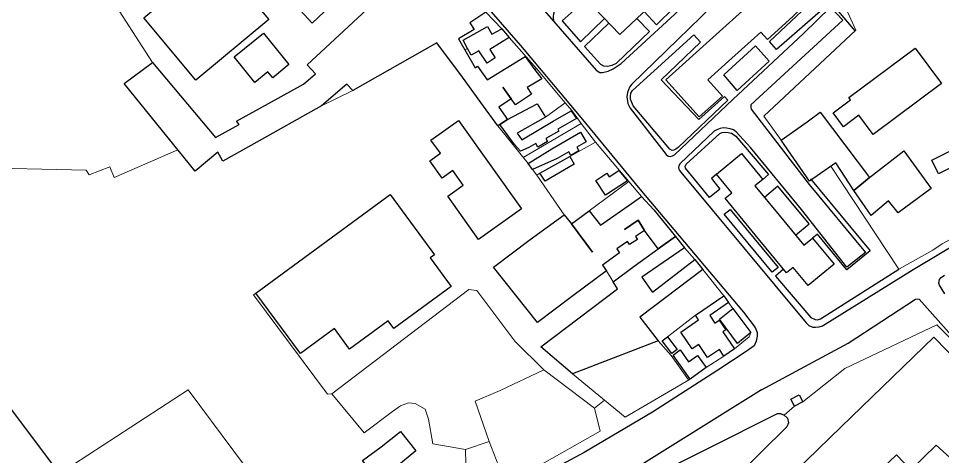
# Model space of a CAD drawing. Header units: metres. Extents: x -1319 to 2200, y -1209 to 1268.
# Drawn here: x 465.9 to 777.9, y -281.3 to -133.4 of the extents above; entities that cross this region are included whole.
import ezdxf

# ---------------------------------------------------------------- set-up
doc = ezdxf.new("R2010")
doc.units = ezdxf.units.M
for name, color, linetype, lineweight, true_color in [('CLADIRI_CONTUR', 7, 'Continuous', 25, 0x4b5962), ('PARCELE_CONTUR', 7, 'Continuous', 13, 0xb58c63), ('PAVAJ', 7, 'Continuous', 25, 0xd1d6d2), ('STRAZI', 7, 'Continuous', 25, 0xc4cccb)]:
    doc.layers.add(name, color=color, linetype=linetype, lineweight=lineweight, true_color=true_color)

msp = doc.modelspace()

# ---------------------------------------------------------------- linework, layer by layer
at = {"layer": 'CLADIRI_CONTUR'}
for points in [[(682.15, -112.8), (674.39, -104.61), (665.59, -95.32), (663.01, -97.76), (655.54, -89.87), (650.96, -85.03), (642.89, -92.68), (636.4, -85.84), (651.97, -71.08), (663.04, -82.77), (668.28, -88.3), (670.47, -86.22), (681.51, -97.87), (696.02, -113.19), (684.16, -124.43), (668.92, -138.86), (657.63, -126.94), (664.85, -120.1), (669.38, -124.89), (677.4, -117.29), (682.15, -112.8)], [(706.74, -146.86), (698.68, -154.12), (703.62, -159.6), (695.79, -166.65), (684.48, -154.11), (700.37, -139.8), (712.6, -128.77), (713.38, -129.63), (719.52, -124.09), (725.1, -119.06), (723.3, -117.06), (734.86, -105.9), (741.82, -113.62), (732.06, -122.42), (734.74, -125.38), (727.34, -132.77), (718.78, -140.49), (716.55, -138.02), (706.74, -146.86)], [(535.43, -110.42), (543.02, -119.52), (539.02, -122.86), (542.7, -127.26), (544.06, -126.12), (550.41, -133.72), (525.81, -154.26), (508.19, -133.16), (535.43, -110.42)], [(565.08, -134.95), (559.72, -129.2), (567.85, -121.62), (573.21, -127.37), (565.08, -134.95)], [(625.09, -143.87), (626.81, -146.72), (624.13, -148.45), (621.39, -144.31), (618.8, -145.74), (617.5, -143.5), (616.08, -140.72), (624.32, -136.14), (625.71, -138.7), (629.12, -136.91), (631.64, -139.84), (625.09, -143.87)], [(557.23, -148.99), (551.76, -153.43), (550.14, -151.43), (545.73, -155.01), (538.75, -146.41), (548.63, -138.39), (557.23, -148.99)], [(744.42, -169.96), (740.94, -165.26), (746.86, -160.86), (746.24, -160.03), (768.67, -143.38), (777.6, -155.41), (754.5, -172.56), (749.68, -166.06), (744.42, -169.96)], [(643.83, -166.7), (634.25, -172.15), (635.83, -174.39), (636.47, -173.98), (646.43, -168.03), (652.51, -164.63), (654.34, -167.19), (647.97, -170.78), (648.34, -171.48), (643.94, -173.93), (644.56, -174.99), (641.3, -176.86), (640.61, -175.56), (638.25, -176.95), (635.37, -178.2), (633.43, -175.93), (628.48, -169.15), (630.97, -167.5), (641.08, -162.23), (643.83, -166.7)], [(733.01, -188.3), (723.38, -174.48), (732.23, -168.32), (736.59, -165.04), (753.27, -187.11), (747.97, -191.5), (741.86, -182.14), (741.86, -182.14), (733.01, -188.3)], [(608.96, -187.29), (604.76, -181.42), (608.35, -178.86), (605.18, -174.43), (614.45, -167.8), (635.76, -197.62), (621.27, -207.98), (610.86, -193.41), (616.08, -189.68), (612.54, -184.73), (608.96, -187.29)], [(645.96, -177.45), (655.7, -171.84), (657.53, -175.03), (654.38, -176.85), (655.1, -178.11), (652.41, -179.66), (651.68, -178.4), (647.79, -180.64), (647.79, -180.64), (639.47, -184.33), (638.01, -182.39), (645.96, -177.45)], [(785.2, -181.57), (776.57, -185.85), (774.28, -181.23), (782.91, -176.95), (785.2, -181.57)], [(653.54, -182.54), (643.72, -188.36), (641.96, -185.61), (652.04, -179.97), (653.54, -182.54)], [(717.21, -187.73), (714.58, -189.9), (722.7, -199.76), (731.12, -209.98), (734.06, -207.56), (741.33, -216.38), (732.58, -223.59), (727.51, -217.43), (725.28, -219.27), (714.66, -206.39), (704.51, -194.08), (706.72, -192.26), (701.55, -186), (710.03, -179.01), (717.21, -187.73)], [(759.69, -195.01), (753.77, -199.9), (747.97, -191.5), (753.27, -187.11), (764.81, -178.09), (774.12, -190.85), (762.9, -198.98), (759.69, -195.01)], [(665.35, -186.86), (668.59, -184.7), (671.49, -188.2), (664.09, -193.07), (660.82, -188.11), (664.55, -185.65), (665.35, -186.86)], [(590.7, -235.45), (577.71, -244.97), (572.64, -238.06), (561.08, -246.54), (546.1, -226.12), (591.44, -192.86), (606.36, -213.19), (604.95, -214.22), (612.02, -223.85), (592.63, -238.08), (590.7, -235.45)], [(650.2, -199.64), (652.59, -202.74), (658.56, -198.34), (662.4, -203.21), (676.25, -193.54), (680.39, -198.01), (687.79, -207.03), (681.92, -211.16), (677.29, -204.92), (674.27, -207.04), (674.89, -207.96), (672.2, -209.75), (671.52, -208.69), (667.89, -211.13), (668.86, -212.47), (663.08, -216.73), (664.42, -218.56), (653.03, -227.02), (653.03, -227.02), (641.19, -236.01), (626.29, -217.3), (638.65, -208.03), (650.2, -199.64)], [(659.78, -212.26), (659.78, -212.26), (659.78, -212.26), (652.59, -202.74), (659.78, -212.26)], [(675.11, -201.47), (670.56, -204.58), (675.11, -201.47), (677.29, -204.92), (675.11, -201.47)], [(676.41, -220.75), (679.53, -225.17), (680, -225.8), (694.3, -214.73), (697.01, -218.1), (675.71, -234.28), (681.95, -242.17), (652.98, -253.3), (642.25, -244.26), (668.11, -224.62), (666.66, -222.33), (673.75, -216.97), (681.92, -211.16), (687.79, -207.03), (690.76, -210.84), (676.41, -220.75)], [(703.69, -239.19), (707.64, -244.96), (704.1, -247.38), (702.56, -245.13), (698.61, -247.83), (695.6, -243.43), (693.38, -244.95), (689.5, -239.27), (695.53, -235.15), (694.46, -233.58), (704.02, -227.04), (705.59, -229.33), (699.3, -233.63), (701.07, -236.21), (702.51, -235.23), (704.73, -238.48), (703.69, -239.19)], [(707.1, -231.34), (713.15, -239.39), (708.67, -243.06), (702.63, -234.93), (707.1, -231.34)], [(478.73, -285.7), (453.17, -304.98), (418.74, -259.34), (444.3, -240.06), (478.73, -285.7)], [(686.46, -246.49), (683.23, -242.24), (685.05, -240.86), (688.27, -245.11), (686.46, -246.49)], [(851.24, -319.15), (834.38, -335.84), (783.85, -284.76), (775.77, -277.46), (767.23, -285.72), (762.32, -280.64), (757.39, -285.41), (726.07, -315.74), (712.37, -301.59), (743.69, -271.26), (775.01, -240.93), (788.23, -254.58), (790.76, -252.13), (802.22, -263.91), (797.09, -268.9), (785.62, -257.12), (784.25, -258.44), (797.16, -271.59), (800.71, -268.08), (851.24, -319.15)], [(689.34, -245.3), (692.13, -249.25), (695.15, -247.12), (698.08, -251.27), (692.65, -255.1), (686.93, -247), (689.34, -245.3)], [(730.69, -262.82), (727.89, -264.27), (726.68, -261.92), (729.47, -260.48), (730.69, -262.82)], [(674.91, -290.5), (722.15, -266.76), (723.2, -266.71), (724.47, -267.28), (725.56, -268.37), (725.85, -269.93), (725.33, -271.21), (689.88, -306.28), (674.91, -290.5)], [(593.62, -284.6), (596.92, -288.74), (587.32, -289.27), (582.08, -282.56), (588.34, -278.01), (594.84, -272.8), (600.12, -279.39), (593.62, -284.6)]]:
    msp.add_lwpolyline(points, close=True, dxfattribs=at)
msp.add_lwpolyline([(623.75, -131.27), (618.33, -134.93), (619.79, -137.16), (619.79, -137.16), (614.52, -140.31), (620.12, -150.09), (620.86, -149.54), (624.19, -154.16), (636.95, -146.21), (640.26, -150.69), (640.26, -150.69), (642.6, -153.8), (637.66, -156.73), (639.12, -159), (633.72, -162.54), (632.26, -160.51), (629.47, -156.59), (632.26, -160.51), (628.15, -163.38), (630.97, -167.5), (628.48, -169.15), (627.77, -169.66), (622.04, -161.82), (615.8, -153.19), (607.12, -141.67), (607.12, -141.67), (578.75, -157.73), (576.77, -155.55), (568.18, -162.95), (545.42, -175.72), (534.96, -181.52), (533.24, -178.52), (525.51, -184.93), (501.56, -155.37), (511.17, -148.3), (532.47, -173.61), (540.42, -169.25), (539.52, -168.1), (562.14, -155.55), (566.19, -152.05), (563.4, -149.05), (597.54, -117.33)], dxfattribs=at)
at = {"layer": 'PARCELE_CONTUR'}
for points in [[(723.38, -174.48), (717.55, -166.39), (748.64, -137.32), (742.34, -123.37), (753.61, -115.68), (742.02, -91.77), (777.72, -71.69), (829.9, -42.95), (859.23, -26.48), (884.1, -15.18), (899.56, -42.07), (904.43, -48.5), (908.26, -61.23), (872.44, -77.78)], [(499.85, -130.85), (511.17, -148.3)], [(623.75, -131.27), (629.12, -136.91)], [(631.64, -139.84), (640.83, -150.34)], [(617.5, -143.5), (616.65, -144.03)], [(650.5, -161.84), (640.83, -150.34), (640.26, -150.69)], [(578.75, -157.73), (568.18, -162.95)], [(643.83, -166.7), (650.5, -161.84), (652.74, -164.47)], [(636.37, -180.36), (655.95, -168.91), (652.74, -164.47), (652.51, -164.63)], [(627.77, -169.66), (638.01, -182.39)], [(652.04, -179.97), (660.79, -175.14), (655.95, -168.91)], [(424.27, -202.01), (448.64, -183.67), (488.71, -184.62), (489.81, -186.23), (496.77, -183.52), (498.16, -187.11), (519.74, -177.8)], [(658.56, -198.34), (672.04, -188.43), (660.79, -175.14)], [(794.15, -200.55), (777.8, -209.42), (774.69, -211.56), (763.14, -218.07), (740.21, -183.29)], [(639.47, -184.33), (640.95, -186.27), (641.96, -185.61)], [(640.95, -186.27), (650.2, -199.64)], [(672.04, -188.43), (676.25, -193.54)], [(690.76, -210.84), (694.3, -214.73)], [(697.01, -218.1), (704.02, -227.04)], [(664.42, -218.56), (666.66, -222.33)], [(546.1, -226.12), (545.26, -226.74), (570.24, -260.26), (571.7, -260.11), (618, -224.88), (620.64, -225.24), (633.53, -242.38), (643.27, -251.98), (628.55, -259.01), (620.12, -262.6), (624.78, -276.16)], [(705.59, -229.33), (707.1, -231.34)], [(694.46, -233.58), (685.05, -240.86)], [(730.69, -262.82), (744.87, -251.6), (776, -236.81), (804.79, -265.27), (821.28, -282.3), (836.41, -297.86), (839.2, -296.13)], [(707.64, -244.96), (712.62, -240.85), (713.15, -239.39)], [(681.95, -242.17), (686.29, -247.11), (692.1, -255.42)], [(698.08, -251.27), (704.1, -247.38)], [(643.27, -251.98), (660.41, -264.95), (662.28, -272.71)], [(652.98, -253.3), (670.74, -268.02), (692.65, -255.1)], [(492.84, -327.07), (497.64, -323.48), (516.43, -315.9), (554.01, -300.11), (523.24, -258.79), (479.66, -287.06)], [(571.7, -260.11), (582.62, -273.22), (592.14, -266.12), (594.85, -264.14), (597.56, -263.19), (599.83, -263.41), (603.27, -265.31), (604.3, -268.68), (605.77, -276.96), (616.79, -278.87)], [(660.41, -264.95), (663.72, -262.2)], [(727.89, -264.27), (724.47, -267.28)], [(616.98, -283.65), (616.79, -278.87), (624.78, -276.16), (629.54, -288.39), (640.82, -284.87), (662.28, -272.71)]]:
    msp.add_lwpolyline(points, dxfattribs=at)
at = {"layer": 'PAVAJ'}
for points in [[(623.71, -107.98), (625.31, -108.82), (626.57, -109.03), (628.21, -108.73), (629.8, -107.93), (647.53, -91.13), (667.66, -111.34), (661.44, -117.26), (646.82, -131.08), (646.53, -131.84), (646.44, -132.76), (646.61, -134.34)], [(747.8, -103.7), (741.93, -107.49), (734.66, -97.99), (722.35, -109.25), (725.46, -112.99), (734.87, -104.67), (743.02, -113.62), (736.68, -119.46), (739.66, -127.36), (748.31, -137.63)], [(677.21, -131.01), (681.38, -135.56), (693.31, -123.79), (689.29, -119.57)], [(657.63, -126.94), (649.45, -134.21), (655.66, -141.27), (663.82, -133.47)], [(719.54, -141.14), (735.97, -125.64), (737.48, -130.22), (721.85, -143.87), (719.54, -141.14)], [(665.21, -134.94), (657.01, -142.83), (662.47, -148.84), (663.48, -149.42), (664.74, -149.47), (666.42, -149.21), (667.85, -148.5), (678.98, -137.83), (674.64, -133.45)], [(693.91, -138.91), (696.18, -141.44), (682.86, -154.08), (695.63, -167.53), (704.33, -159.75), (705.46, -160.97), (688.66, -176.94), (687.84, -177.55), (687.23, -177.86), (686.66, -177.93), (685.88, -177.48), (673.51, -162.91), (672.59, -160.68), (672.5, -159.71), (672.67, -158.66), (673.26, -157.7), (693.91, -138.91)], [(704.08, -152.4), (714.75, -142.61), (719.37, -147.78), (708.57, -157.7), (704.08, -152.4)], [(701.55, -186), (699.87, -187.38), (702.77, -191.03), (699.2, -193.85), (691.09, -183.98), (691.05, -183.35), (691.35, -182.63), (702.69, -172.25), (703.53, -171.88), (704.54, -171.75), (705.5, -171.88), (706.68, -172.17), (708.07, -173.09), (719.18, -186.02), (717.21, -187.73)], [(728.26, -206.5), (732.86, -202.74), (722.27, -190.05), (717.83, -193.85)], [(733.35, -187.53), (753.47, -211.81), (745.58, -218.24), (735.66, -206.18), (734.06, -207.56)], [(706.2, -197.86), (722.47, -217.44), (720.41, -219.08), (704.21, -199.5), (706.2, -197.86)], [(724.26, -218.03), (721.54, -220.38), (733.43, -234.33), (734.9, -235.04), (735.74, -235.09), (736.71, -234.83), (763.14, -218.07)]]:
    msp.add_lwpolyline(points, dxfattribs=at)
at = {"layer": 'STRAZI'}
for points in [[(623.71, -107.98), (660.94, -150.83), (662.16, -151.59), (663.08, -151.59), (665.01, -151.17), (666.74, -150.41), (669.38, -148.6), (693.2, -126.63)], [(689.56, -185.34), (731.83, -236.14), (732.75, -237.02), (734.12, -237.57), (735.06, -237.63), (736.28, -237.48), (737.41, -237.17), (768, -218.15), (787.03, -206.73), (789.43, -205.47), (793.38, -203.49), (808.34, -196.27), (842.62, -181.94), (882.79, -165.47), (934.13, -145.22), (944.17, -140.97), (945.68, -140.05), (946.82, -138.91), (947.36, -137.7), (947.62, -136.35), (947.57, -135.01), (936.86, -108.29)], [(708, -121.48), (673.05, -155.59), (672.25, -156.65), (671.54, -158.37), (671.33, -159.88), (671.62, -162.11), (672.42, -163.7), (684.6, -179.33), (685.25, -179.88), (685.9, -180.01), (686.79, -179.8), (687.46, -179.4), (707.14, -160.72), (731.01, -138.49), (740.12, -129.55), (744.24, -134), (713.19, -162.61), (713.15, -163.41), (713.28, -164.04), (732.86, -189.46), (751.93, -212.36), (745.59, -217.4), (730.29, -197.86), (713.03, -176.94), (708.28, -171.64), (707.31, -171.01), (706.16, -170.66), (704.98, -170.38), (703.89, -170.34), (702.86, -170.53), (701.74, -170.97), (700.86, -171.5), (689.31, -182.38), (688.82, -183.11), (688.72, -183.66), (688.85, -184.23), (689.14, -184.71), (689.56, -185.34)], [(624.69, -130.3), (635.44, -142.57), (655.78, -166.86), (675.69, -190.97), (710.74, -232.57), (714.6, -237.69), (715.36, -239.42), (715.31, -240.63), (714.94, -242.36), (714.31, -243.87), (711.66, -245.84), (702.08, -252.06), (680.02, -266.26), (656.91, -279.88), (643.3, -287.27)], [(778.65, -226.35), (776.93, -223.42), (776.71, -222.76), (776.93, -221.55), (777.48, -220.85), (778.58, -220.08)], [(716.83, -258.71), (746.05, -242.99), (768.83, -228.16), (769.46, -228.01), (770, -228.12), (780.99, -240.39)], [(716.83, -258.71), (665.55, -290.72), (655.3, -296.77), (651.93, -298.64), (650.57, -299.55), (649.84, -300.32), (649.51, -301.2), (649.55, -301.79), (650.28, -302.92), (665.3, -318.96), (689.25, -345.41), (722.36, -380.21), (754.08, -413.17), (778.18, -438.67), (798.33, -459.84), (801.33, -463.35), (806.39, -469.03), (781.22, -481.01), (765.11, -488.55), (760.38, -490.46), (744.67, -495.95), (720.68, -503.21), (700.15, -508.75)]]:
    msp.add_lwpolyline(points, dxfattribs=at)

doc.saveas('drawing.dxf')
